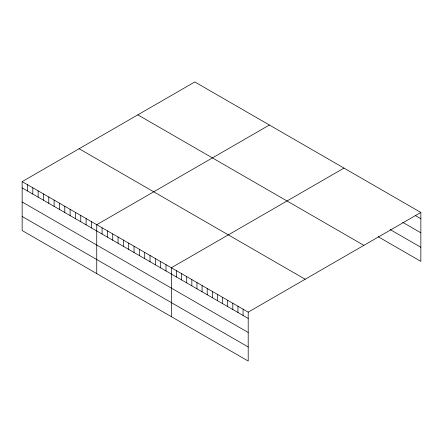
<?xml version="1.0" encoding="UTF-8"?>
<svg xmlns="http://www.w3.org/2000/svg" width="443" height="443" viewBox="0 0 443 443"><rect width="100%" height="100%" fill="white"/><g stroke="black" fill="none" stroke-linecap="round" stroke-linejoin="round"><path stroke-width="0.66" d="M22.15 181.63L248.202 312.138L248.202 361.045L22.15 230.537L22.15 181.63L194.798 81.955L420.85 212.463L420.85 261.37L378.15 236.717M269.399 125.02L96.746 224.701L96.746 273.608M343.995 168.091L171.341 267.766L171.341 316.673M248.202 312.138L420.85 212.463M415.728 215.769L420.85 218.726M402.632 222.281L420.85 232.796M390.106 229.546L420.85 247.294M137.828 114.848L363.875 245.356M79.125 148.737L305.172 279.245M22.15 187.898L248.202 318.406M22.15 201.969L248.202 332.477M22.15 216.466L248.202 346.974M243.074 309.181L243.074 315.449M237.952 306.224L237.952 312.487M232.83 303.267L232.83 309.53M227.702 300.31L227.702 306.573M222.58 297.347L222.58 303.616M217.458 294.39L217.458 300.653M212.335 291.433L212.335 297.696M207.208 288.476L207.208 294.739M202.086 285.519L202.086 291.782M196.963 282.556L196.963 288.825M191.836 279.599L191.836 285.862M186.713 276.642L186.713 282.905M181.591 273.685L181.591 279.948M176.469 270.728L176.469 276.991M166.014 264.692L166.014 270.955M160.687 261.614L160.687 267.877M155.36 258.54L155.36 264.803M150.027 255.461L150.027 261.724M144.7 252.388L144.7 258.651M139.373 249.309L139.373 255.572M134.046 246.236L134.046 252.499M128.714 243.157L128.714 249.42M123.387 240.084L123.387 246.347M118.059 237.005L118.059 243.268M112.732 233.926L112.732 240.195M107.405 230.853L107.405 237.116M102.073 227.774L102.073 234.042M91.419 221.622L91.419 227.89M86.092 218.549L86.092 224.811M80.759 215.47L80.759 221.733M75.432 212.396L75.432 218.659M70.105 209.317L70.105 215.58M64.778 206.244L64.778 212.507M59.451 203.165L59.451 209.428M54.118 200.092L54.118 206.355M48.791 197.013L48.791 203.276M43.464 193.94L43.464 200.203M38.137 190.861L38.137 197.124M32.804 187.782L32.804 194.051M27.477 184.709L27.477 190.972"/></g></svg>
